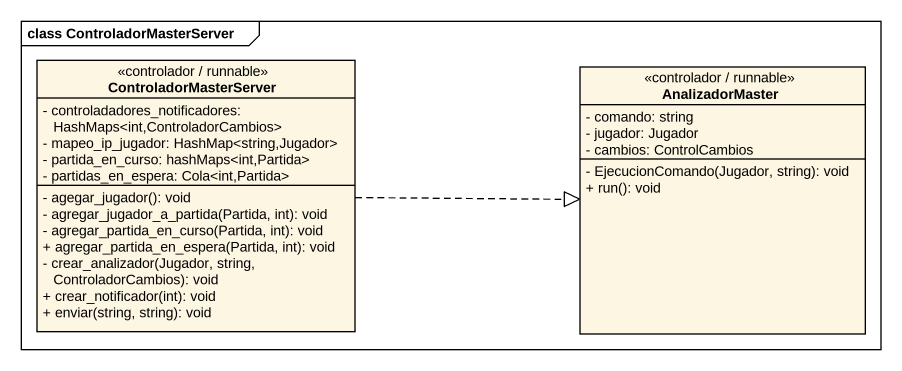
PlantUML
@startuml
mainframe class ControladorMasterServer
hide circle
hide empty members
skinparam classAttributeIconSize 0
class ControladorMasterServer <<controlador / runnable>> {
  - controladadores_notificadores: HashMaps<int,ControladorCambios>
  - mapeo_ip_jugador: HashMap<string,Jugador>
  - partida_en_curso: hashMaps<int,Partida>
  - partidas_en_espera: Cola<int,Partida>
  - agegar_jugador(): void
  - agregar_jugador_a_partida(Partida, int): void
  - agregar_partida_en_curso(Partida, int): void
  + agregar_partida_en_espera(Partida, int): void
  - crear_analizador(Jugador, string, ControladorCambios): void
  + crear_notificador(int): void
  + enviar(string, string): void
}
class AnalizadorMaster <<controlador / runnable>> {
  - comando: string
  - jugador: Jugador
  - cambios: ControlCambios
  - EjecucionComando(Jugador, string): void
  + run(): void
}
ControladorMasterServer .right.|> AnalizadorMaster
@enduml
